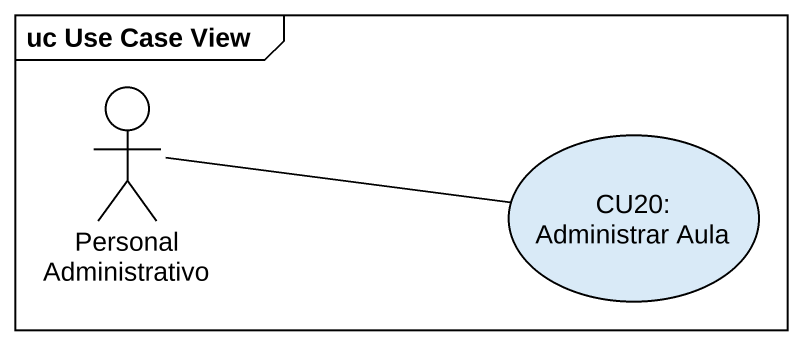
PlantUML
@startuml
mainframe uc Use Case View
actor "Personal Administrativo" as Personal_Administrativo
usecase "CU20: Administrar Aula" as CU20_Administrar_Aula
Personal_Administrativo -right- CU20_Administrar_Aula
@enduml
